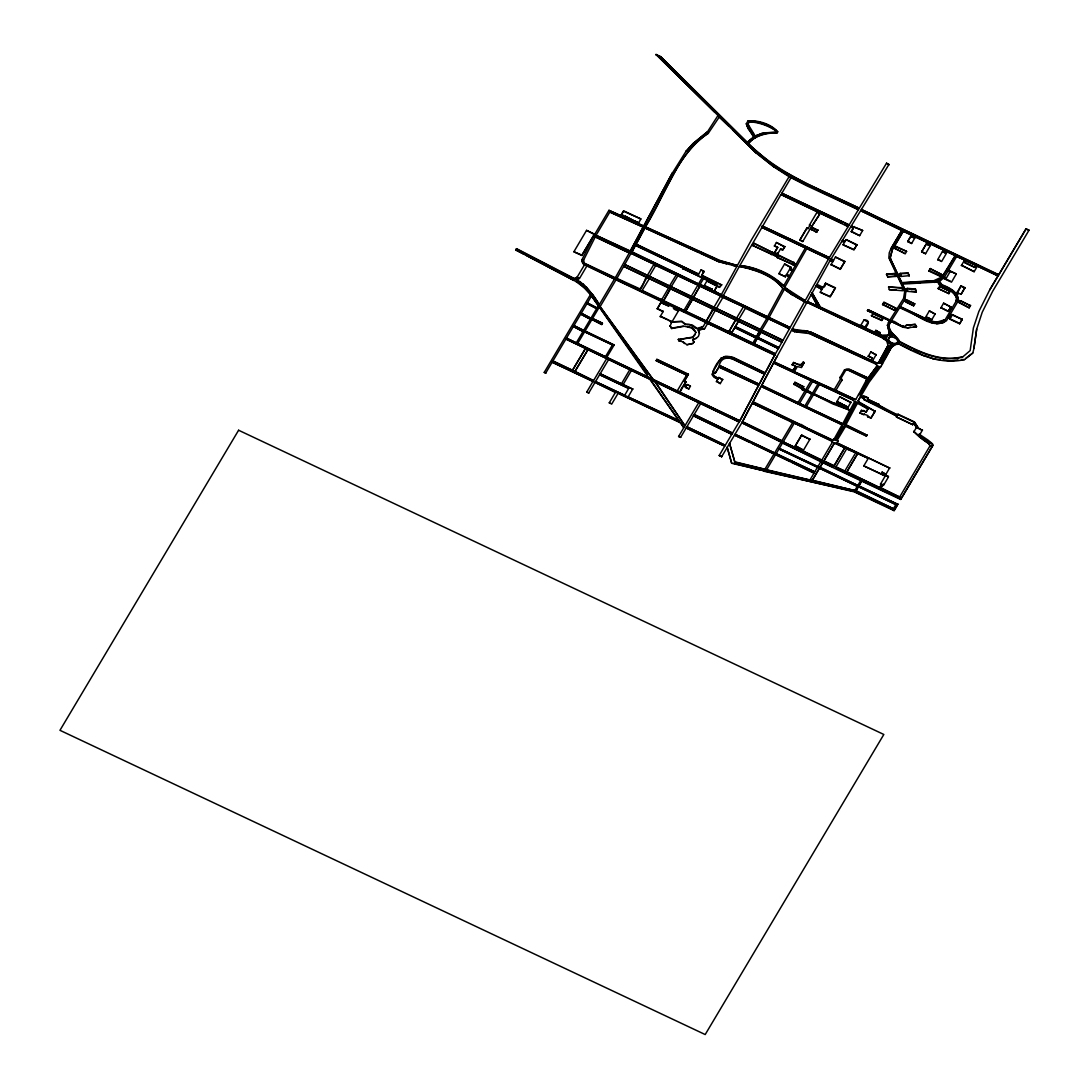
<?xml version="1.0" encoding="UTF-8"?>
<svg xmlns="http://www.w3.org/2000/svg" width="1089" height="1089" viewBox="0 0 1089 1089"><rect width="100%" height="100%" fill="white"/><g stroke="black" fill="none" stroke-linecap="round" stroke-linejoin="round"><path stroke-width="1.5" d="M774.633 355.218L584.48 264.831C582.397 264.491 580.301 257.78 583.609 259.999L583.677 262.585L585.024 263.919L775.395 353.857L642.156 290.423L649.153 278.934M889.427 258.583L903.271 286.911L904.619 291.457L888.869 257.753L889.25 252.784L891.02 248.564L901.91 230.255L903.23 231.344L892.34 249.653L890.135 258.025L901.896 282.977L935.71 280.839L940.937 278.444L955.271 255.588L942.611 276.987M890.135 258.025L892.49 249.258L903.394 230.95M956.51 298.726L956.21 301.19L956.659 298.332C954.822 290.613 946.504 288.122 940.175 285.195L937.248 281.302L940.011 285.59C946.559 287.55 954.876 292.573 956.659 298.332M976.697 329.109L973.947 348.276L976.697 329.109L982.237 312.23L992.596 291.389L1029.037 230.174L1026.083 228.785L998.599 275.081L861.345 209.456L998.749 274.687M974.151 271.692L961.492 265.253L974.151 271.692L977.405 266.097L998.041 275.898L989.642 290.001L978.848 311.481L973.389 327.939L970.163 350.604L962.499 357.11C940.052 362.76 918.68 352.006 899.419 341.796C895.92 335.78 884.459 329.423 891.006 321.296L903.407 327.285L891.006 321.296M888.923 326.482L889.4 323.991M755.943 337.985L734.735 327.53L731.563 332.989L738.437 321.459L738.927 318.914M646.839 277.818L639.842 289.32C643.898 287.823 645.273 272.441 649.153 276.62L655.918 265.117L653.972 264.191L647.206 275.694M899.5 342.286L899.65 341.578C897.2 335.711 889.305 333.357 889.087 326.087M890.571 332.676L889.904 335.453L881.164 335.684L807.439 301.53L817.58 306.227L811.332 294.37L816.941 304.389M962.499 357.11L962.662 356.716C940.215 362.365 918.844 351.611 899.568 341.402L897.554 342.422A4.928 3.117 21.5 0 1 889.563 341.878A4.928 3.117 21.5 0 1 892.027 337.046A4.928 3.117 21.5 0 1 897.554 342.422L898.275 343.675C918.49 354.66 940.978 365.101 964.568 359.574L972.776 353.013L974.111 347.881M671.192 286.638L663.637 300.646L670.661 288.708L623.684 266.329L781.929 342.177L672.117 289.402M703.303 326.455L697.219 328.388L692.046 324.876L685.485 324.168L681.796 321.255L671.981 321.868L681.646 321.65L685.321 324.563L689.283 324.481L697.069 328.783L699.465 328.579L703.303 326.455L714.016 307.044M911.874 350.086L898.425 343.294L892.953 345.907L886.133 339.033L886.814 336.746L880.96 336.174L881.314 335.289L888.011 335.249L889.441 332.853L887.494 324.998L889.291 333.248L888.011 335.249M759.618 331.546L756.351 337.032L760.367 329.123M719.162 295.228L699.955 286.094L685.675 311.141L692.699 299.203L691.011 298.4L683.239 311.604M699.424 333.329L698.158 330.307L704.556 328.633L698.321 329.913L699.424 333.329L698.417 336.351L696.252 338.352L693.244 339.142L692.699 340.04L693.979 341.905L692.699 340.04M761.02 332.213L757.753 337.685L761.851 329.831M716.48 308.228L708.925 321.745M694.129 341.51L693.08 343.403L686.887 344.737L682.953 341.755L679.032 340.939L678.324 339.577L692.645 337.481L695.925 332.472L693.924 329.082L691.188 327.408L695.925 332.472M887.331 325.393L889.209 321.214L888.311 322.712M728.133 333.03L736.654 317.825M902.454 284.106L904.959 289.211L907.246 289.388L907.219 288.367L915.441 289.007L916.04 292.043L907.818 291.403L905.354 289.892L905.626 292.111L902.454 284.106L933.518 282.228C936.009 283.371 946.042 277.014 938.895 280.676L941.944 284.719C948.614 287.251 960.634 292.805 957.694 301.884L959.872 302.184L957.776 301.653M619.587 393.987L680.856 422.872L683.797 427.732L590.497 294.643L584.888 288.177L575.836 281.411L515.818 249.98L516.594 248.673L574.801 278.77C585.188 284.597 594.553 295.636 600.107 306.662L655.319 382.416L684.954 425.785L656.436 383.423M515.655 250.375L516.594 248.673M573.889 251.763L581.934 255.098L593.396 235.986L581.785 255.493L573.889 251.763L586.549 230.364L594.73 234.217L581.975 259.699L583.445 260.394L596.051 235.319L609.826 212.028L641.639 226.444M586.549 230.364L594.567 234.611L608.955 210.327L643.722 226.076L672.294 173.042L629.306 252.92L593.396 235.986M858.363 209.646L806.513 185.661L789.144 176.704L773.911 166.93L756.011 152.923L656.082 54.45L660.519 56.546L747.326 142.332C751.151 138.861 757.767 133.675 764.478 133.13C767.568 131.456 776.239 135.335 776.362 130.68C768.494 125.589 758.734 120.933 749.218 121.954L747.993 124.146L749.109 127.917L755.072 136.438L761.96 133.294L776.552 131.81M748.538 143.503C754.636 135.662 766.738 132.722 777.124 132.858C767.949 132.245 755.126 134.505 748.538 143.503C779.003 174.689 820.997 189.432 859.235 208.19L806.5 183.796L781.739 170.36L769.869 162.397L751.56 146.961L737.621 133.552L660.519 56.546M573.862 280.472L526.259 255.384M614.577 279.015L587.107 265.593L579.443 278.593L577.143 277.042L575.115 278.376L576.979 277.423L585.024 263.919L583.377 261.455M581.934 260.884L584.48 264.831M575.836 281.411L579.484 283.031M577.129 278.716C574.08 281.057 583.581 276.429 576.966 279.111M593.791 236.177L629.306 252.92M579.716 281.888L576.585 279.614M544.241 372.37L545.712 373.064L544.241 372.37L590.66 294.261L580.491 284.106M608.955 210.327L643.722 226.076M609.826 212.028L643.15 227.125L630.136 251.382L596.051 235.319L630.286 250.987M583.051 284.379L579.865 281.493M586.277 287.469L583.214 283.984M621.315 214.819L623.616 210.817L640.877 218.957L623.452 211.212L621.315 214.819L623.398 215.799L621.465 214.424M591.572 295.895L545.712 373.064M622.826 216.616L623.548 215.404M592.362 294.697L586.427 287.074M624.324 217.283L625.032 216.098L635.01 221.271L625.032 216.098M576.312 342.79L598.46 305.587L592.552 297.283M577.687 343.443L599.413 306.948L647.302 374.439M583.622 330.634L573.903 325.584L614.196 345.05L585.011 331.287M572.515 370.246L585.569 348.317L572.515 370.246L552.831 360.963L593.546 380.633L606.6 358.703M574.978 371.417L588.046 349.474L574.978 371.417L593.546 380.633M634.547 221.925L635.159 220.876M636.03 222.592L636.643 221.584L638.576 222.959L636.643 221.584M668.183 303.954L616.211 279.614L631.035 253.274L652.447 263.47M616.946 278.416L639.992 288.925M601.781 324.522L591.98 319.445L601.781 324.522L602.462 323.229L592.525 318.533L602.462 323.229M761.701 330.226L768.575 318.764L789.416 328.687L631.035 253.274M697.45 251.75L644.811 227.914L630.885 253.655M748.293 268.18L739.322 266.41L723.246 295.718L790.11 327.571L631.77 252.158L632.546 250.715M632.396 251.11L636.112 244.195L698.634 274.129L636.071 244.167M644.811 227.914L718.971 261.823L736.872 266.342M645.369 226.852L719.584 260.788L737.389 265.525L719.747 260.394L645.369 226.852C665.42 195.462 675.929 154.897 708.367 133.021L708.218 133.416C692.808 143.421 682.313 158.3 673.723 174.186L635.962 244.589M586.767 392.04L588.727 392.966L586.767 392.04L592.988 381.436L552.123 362.174L680.856 422.872M594.812 382.756L588.727 392.966M651.154 380.483L679.128 420.98L595.52 381.558L624.664 395.307L628.68 388.405L599.549 374.67L627.155 387.684M707.551 131.701L693.067 143.476L686.152 151.221L692.917 143.871L707.551 131.701L717.801 115.788M605.525 356.566L612.467 344.914L584.63 331.791L612.467 344.914M606.872 357.206L614.346 344.655M608.574 359.629L595.52 381.558M655.918 265.103L653.822 264.586L696.456 284.42M719.284 117.136L728.527 125.834M617.899 393.646L611.65 404.155L609.336 402.603M615.435 392.489L596.432 383.069M629.864 369.661L565.899 339.033L739.172 421.96L656.966 382.729M631.525 370.451L650.324 379.312M657.239 308.827L661.867 300.932L657.239 308.827L663.16 311.617L657.402 308.432M661.717 301.326L661.826 299.325L663.786 300.251M662.166 303.15L668.741 305.778L669.313 304.947L668.578 306.172L662.166 303.15L663.065 301.503M669.572 285.876L676.296 274.823M668.455 320.248L671.083 321.01L671.396 322.902L670.933 321.405L660.288 316.327L667.244 319.336M631.688 370.056L623.112 384.58L632.75 389.127L600.162 373.758L621.451 383.791L630.014 369.266M677.753 275.98L671.028 287.033M716.576 284.91L682.694 268.452L716.739 284.515L716.072 285.754L706.924 280.976L716.235 285.372L716.739 284.515M635.568 245.093L683.062 267.962L635.418 245.488M673.642 308.092C687.118 312.597 670.13 310.46 674.363 306.894L704.406 321.241M755.072 137.963L748.048 128.597L746.36 123.656M674.363 306.894L673.492 308.486M747.966 120.947C756.869 120.688 770.767 124.323 777.655 131.96C771.774 124.146 757.862 119.926 747.966 120.947L746.196 124.051M746.823 125.562L753.67 137.173M747.993 124.146L755.235 136.043M749.218 121.954C757.359 121.873 768.711 125.575 776.198 131.075L776.403 132.191M649.098 377.584L566.43 338.135L739.826 420.858L774.442 355.558L829.274 257.603L762.246 226.008L829.274 257.603M656.15 360.65L686.737 375.065L656.15 360.65L656.844 359.356L688.411 374.235L684.328 381.232L685.798 381.926L684.328 381.232M656.844 359.356L688.262 374.63M671.627 328.538L670.198 325.91L671.627 328.538L684.314 326.264L691.025 327.803M653.509 380.156L600.107 306.662L616.36 279.22M683.987 310.351L685.825 310.746M701.112 269.841L703.916 271.624L701.112 269.841L698.634 274.129M691.011 298.4L692.713 299.203M701.738 275.136L721.585 284.964L701.588 275.531L704.066 271.229M756.801 135.199L758.38 135.662M703.494 278.73L699.968 284.637L631.933 251.763M702.01 278.035L698.498 283.93M678.324 339.577L692.795 337.086L695.081 334.813M693.189 297.596L699.968 286.08M679.032 340.939L678.474 339.183M680.979 340.83L679.182 340.544M687.418 326.55L689.977 326.986M756.011 152.923L733.06 130.285M704.27 285.563L712.124 289.266L704.27 285.563L706.924 280.976M682.953 341.755L684.423 343.58M718.971 261.823L700.554 253.124M686.887 344.737L693.08 343.403M693.244 339.142L696.252 338.352M717.256 285.903L714.03 291.335L717.256 285.903L719.652 287.033L717.093 286.298M677.235 390.883L686.887 374.67M706.448 321.037L713.322 309.494M721.735 284.569L720.033 286.53L721.585 284.964M707.796 323.324L773.258 354.102M683.838 385.111C673.451 405.122 685.063 377.611 685.403 387.303L688.861 388.936L690.44 386.146L686.982 384.512L686.356 385.71L684.164 384.689L685.961 381.545M720.482 296.331L741.922 306.077M685.403 387.303L688.861 388.936M686.356 385.71L684.314 384.294M686.982 384.512L690.44 386.146M773.911 166.93L756.161 152.528M739.322 266.41C754.323 269.636 772.727 275.19 782.923 288.571C776.171 277.981 761.279 271.338 749.627 268.874M739.839 265.58C755.643 266.805 771.965 274.305 783.658 285.781C772.292 275.871 756.065 267.186 739.839 265.58L781.004 194.509L842.273 223.408M771.733 254.295L752.39 245.256L777.206 256.881L773.258 254.54M753.642 243.146L772.727 252.607L753.642 243.146L752.24 245.638M678.597 436.458L680.571 437.383L678.597 436.458L698.621 402.835M686.124 427.936L724.716 446.122M781.004 194.509L848.14 226.635L845.282 224.824M781.861 193.202L849.161 224.933L781.861 193.202L791.267 177.248L856.839 208.925M789.144 176.704L791.118 177.643M712.056 373.922L713.799 376.495L717.91 379.108L714.493 377.502L712.274 375.038L713.295 371.717M700.595 403.76L680.571 437.383M728.895 331.737L735.933 319.798L738.437 321.459M713.009 374.357L714.234 372.166L715.459 372.751L719.039 366.748L758.57 385.383L718.876 367.143L715.31 373.146L714.071 372.561L713.009 374.357L714.438 376.603L718.304 378.428L718.808 377.461L722.592 379.721L718.808 377.461M720.877 358.472L725.22 356.348L733.387 357.464L765.227 372.942L733.224 357.859C722.66 352.564 716.018 363.086 712.846 371.975M714.438 376.603L713.159 373.963M719.284 365.4L759.237 384.24L719.284 365.4C720.578 358.73 726.309 356.593 732.516 359.057L764.573 374.167L732.666 358.662L727.479 357.655L724.988 358.363M734.735 327.53L778.363 348.562L757.372 338.203L754.146 343.756L757.372 338.203M735.279 326.618L778.866 347.65L735.279 326.618L738.587 321.064M743.215 307.166L736.491 318.219M722.742 379.326L720.278 383.6L716.494 381.354M745.502 308.241L766.942 318.464M718.304 378.428L714.588 376.209M720.278 383.6L717.801 381.967M777.546 247.72L774.456 245.787L777.696 247.326L774.742 252.43M771.475 254.717L771.883 253.9M776.416 242.493L784.652 246.835L776.416 242.493L774.293 246.182M772.428 253.124L793.949 262.708L778.322 254.88L777.914 255.711L772.428 253.124L772.877 252.226M774.565 253.669L775.395 252.267M776.294 254.486L777.124 253.084L777.696 253.819L777.124 253.084M776.92 257.372L795.283 265.566L776.92 257.372L777.369 256.487M784.801 246.441L782.841 249.749L780.5 249.109L782.678 250.143L784.652 246.835M778.894 273.693L785.305 276.715L778.894 273.693L784.584 263.987L790.845 267.418L784.584 263.987M753.03 342.749L756.093 337.59M767.759 316.45L783.073 288.177M769.229 317.158L784.556 288.884C784.72 291.689 828.457 314.871 794.317 295.786M799.789 240.138L807.085 227.737L808.024 228.649L806.935 228.132L799.789 240.138L802.743 241.54L810.393 228.554L816.519 232.338L817.771 230.228L811.223 227.165L817.771 230.228M786.217 275.054L788.872 276.769L786.217 275.054L785.305 276.715M786.598 274.537L789.402 275.857L786.598 274.537L789.716 269.187L792.261 270.848L789.716 269.187M790.097 268.67L792.778 269.949L790.097 268.67L790.995 267.023M793.078 264.055L792.71 264.818M793.609 263.157C799.394 264.981 791.88 264.804 794.112 262.313M784.679 287.401L805.179 300.632L794.017 294.588L784.679 287.401L806.813 248.578L828.538 258.814L761.524 227.22L803.832 247.162M802.743 241.54L799.939 239.743M810.025 225.164L809.481 224.906M784.556 288.884L792.86 295.432M719.189 455.515L721.667 456.686L719.189 455.515L739.989 420.463L758.57 385.383M810.393 228.554L812.285 229.915M816.791 213.444L817.689 211.81M819.581 214.288L811.741 226.43L819.432 214.683L818.982 214.016L819.432 214.683M805.179 248.265L783.495 286.176M813.102 228.527L813.497 227.751M819.568 213.158L818.833 214.41M739.826 420.858L653.672 379.762M816.519 232.338L817.934 229.833M786.843 419.442L752.254 403.134L742.303 422.015L721.667 456.686M752.254 403.134L792.697 422.682L789.852 420.858M760.381 387.793L752.853 402.113L832.786 440.555L833.861 439.507L842.151 424.615L762.654 387.126M761.116 386.404L842.41 425.009M801.531 435.423L809.917 439.371L801.695 435.028L794.494 447.252L742.303 422.015L777.056 356.321L761.619 385.574L842.709 423.812L849.896 410.294L813.592 394.409L832.663 403.869L849.896 410.294M731.685 463.274L727.18 447.266L731.685 463.274L854.116 491.806L894.069 510.646L897.812 504.343L858.853 485.966M774.442 355.558L774.783 354.823M862.257 405.271L868.015 408.919L854.538 401.746L853.436 400.18L773.517 363.113L774.197 361.834L792.996 370.696L795.678 366.203L792.22 364.57L795.678 366.203M773.517 363.113L774.197 361.834M734.898 462.253L729.521 443.346L734.898 462.253L854.851 490.554L893.416 508.74L894.069 510.646L897.976 503.948M791.553 330.144L794.739 331.764L809.699 333.602L876.087 364.216L877.053 366.095L866.204 380.524L877.203 365.7L876.25 363.821L876.958 362.623C881.505 363.44 871.908 362.637 872.602 360.609M794.153 329.531L792.193 329.082L810.57 332.009L876.808 363.018M794.739 331.764L792.656 330.552M793.99 329.926L797.298 330.212M798.89 332.254L805.846 332.322M828.538 258.814L828.212 259.495L886.541 163.173L888.855 164.738L886.541 163.173M830.186 260.421L832.799 261.646L830.186 260.421L889.005 164.344M797.148 330.607L804.431 330.58M835.44 287.795L830.104 296.902L820.248 292.247L830.267 296.507L835.44 287.795L825.571 283.154C825.394 294.847 807.357 278.335 822.985 287.496M833.507 260.448L831.07 258.828L833.507 260.448L835.467 257.031L844.846 261.442L840.218 269.337L831.002 264.532M821.936 289.402L815.92 286.094L821.936 289.402L820.248 292.247M801.763 364.624L797.42 364.325L793.473 362.474L800.401 365.428L803.178 362.133L804.158 362.596L801.327 367.497L797.339 366.585L794.317 371.785L855.641 399.677L858.649 394.477L860.024 394.817L864.448 398.601L860.501 396.736L858.105 400.875L858.922 402.386C883.574 416.311 877.761 412.813 859.071 402.004L858.268 400.48M835.467 257.031L844.683 261.836M841.824 241.295L844.356 242.493L843.063 244.794L853.912 249.912L856.92 244.726L846.071 239.607L844.914 241.69L842.546 240.111L844.914 241.69M822.835 287.891L825.571 283.154M804.267 330.974L808.079 331.097M774.048 362.229L792.996 370.696M843.063 244.794L854.075 249.517L856.92 244.726M846.071 239.607L856.771 245.107M794.317 371.785L834.201 389.671L840.095 379.762L840.177 377.175M809.699 333.602L871.608 361.684M820.18 306.962L812.135 292.927L820.18 306.962L881.314 335.289M872.275 357.982L868.328 356.13L872.275 357.982L870.969 360.323L810.57 332.009M854.048 226.893L862.665 230.473L859.657 235.66L851.271 231.712L853.34 228.091L850.686 226.839L853.34 228.091M862.665 230.473L851.258 226.049L853.899 227.288L854.28 226.512M802.294 389.113L793.827 384.09L801.654 387.779L802.008 389.576L805.043 391.005L802.171 389.181M794.902 382.293L803.628 386.881L794.902 382.293L793.677 384.485M803.178 362.133L804.009 362.991M801.327 367.497L804.158 362.596M840.218 269.337L844.846 261.442M763.811 471.197L854.266 491.411L894.219 510.251M764.9 469.236L774.102 453.773L752.744 443.713M781.303 441.821L741.8 422.723L822.767 462.743L900.698 499.497L932.674 445.782L932.388 444.23L919.715 435.763L919.252 434.184L928.223 440.242L932.552 443.836L932.837 445.387L900.848 499.102L861.889 480.725L855.845 491.016L858.472 486.47L895.893 504.588L778.921 448.967L817.526 467.167L809.889 480.126L766.452 470.04L775.627 454.494L788.994 460.797M859.657 235.66L851.421 231.317M781.956 440.718L742.453 421.62M802.852 388.16L805.588 390.107L802.852 388.16L803.777 386.486M798.21 402.358L811.264 380.442M782.542 443.005L821.147 461.205M783.195 441.93L899.623 497.06L900.848 499.102M799.694 403.053L812.585 381.531M857.764 453.419L846.711 472.122L857.764 453.419L868.192 458.333L831.71 441.943L832.214 440.963L794.317 423.104L832.05 441.358L833.657 438.949M800.919 424.778L753.003 401.718M817.934 384.049L804.88 405.979L761.769 385.179M794.494 447.252L801.695 435.028M819.418 384.757L773.68 362.719M831.71 441.943L832.581 441.889L821.8 460.13L796.127 447.565M803.491 450.179L796.74 446.531L803.491 450.179L810.08 438.976M809.808 429.706L801.082 424.383M860.582 325.665L864.04 319.88C875.924 319.703 857.465 336.515 868.478 321.976M891.02 248.564L901.91 230.255M861.345 325.611L864.789 327.231L861.345 325.611L860.923 326.292L861.494 325.216M867.429 310.651L889.55 320.615L889.904 320.016L867.933 309.657L867.429 310.651L889.55 320.615M867.933 309.657L889.74 320.411L903.557 298.481L904.782 291.076M841.225 377.91L841.77 380.524L841.225 377.91L845.677 370.314L848.413 369.852L867.252 379.203L848.249 370.246L845.677 370.314M844.465 369.974L849.161 369.566L868.056 378.006L849.311 369.171L846.752 369.008L844.465 369.974L840.014 377.57M864.04 319.88L868.314 322.371M833.18 402.876L813.946 393.81L833.031 403.27L837.468 403.72L841.606 405.666L842.478 404.21L836.856 401.555L842.478 404.21M895.907 247.053C892.422 244.807 895.607 248.864 896.233 246.495L906.593 251.382L905.19 253.873L893.565 247.584L895.362 247.952M895.743 247.448L896.233 246.495M864.557 327.503L864.952 326.836M895.879 275.286L897.295 275.231L895.879 275.286L896.124 276.429L887.889 276.974L886.473 274.319L894.859 273.393C894.532 275.816 898.629 274.047 895.403 274.401M871.418 315.715L881.94 320.193L883.41 317.716L881.777 320.588L871.418 315.715L873.378 313.455M839.714 396.75L850.904 402.494L839.714 396.75L836.706 401.95M892.354 263.715L890.285 257.63M833.031 403.27L837.468 403.72M887.889 276.974L886.637 273.924M882.267 318.138L882.648 317.362L882.267 318.138L874.072 314.272L874.453 313.496M857.329 486.402L819.5 468.093L812.108 480.644L822.916 462.349L833.561 467.372M837.305 404.114L841.606 405.666M902.645 289.674L904.414 289.824L902.645 289.674L902.672 290.736L889.305 289.647L888.57 287.006L902.087 287.7C901.529 290.164 906.375 288.667 902.332 288.585M842.437 406.524L850.06 410.117L842.437 406.524L843.471 404.672L848.045 407.3L843.471 404.672M882.566 304.634L883.969 302.143L895.648 308.119L883.819 302.538L882.566 304.634L894.396 310.215L894.94 309.181M895.253 274.796L894.859 273.393M907.682 241.622L910.867 236.136L911.602 236.939L910.717 236.531L907.682 241.622L911.629 243.487L914.814 237.987L913.235 237.252L914.814 237.987M889.305 289.647L896.138 289.797M819.881 467.589L822.916 462.349M834.555 442.815L823.665 461.246L834.555 442.815L844.833 447.674L833.943 466.092L844.833 447.674M912.351 235.673L860.609 210.64L998.041 275.898M874.712 332.213L875.815 330.362L880.089 332.853L875.815 330.362M906.593 251.382L896.084 246.89M875.706 332.662L876.087 332.022L879.381 334.051L876.087 332.022M913.834 236.381L944.531 250.484L943.469 252.389L942.475 251.45L943.632 251.995L944.531 250.484M911.629 243.487L907.831 241.241M900.399 274.523L897.758 274.632L900.399 274.523L900.181 273.366L907.995 272.999L909.329 275.653L901.352 276.415C901.284 273.353 895.185 276.443 900.875 275.463M851.966 399.486L819.568 384.363L806.364 406.673L842.709 423.812M870.832 351.924L876.101 354.878L870.832 351.924L868.178 356.525M877.489 335.494L806.949 302.293L881.437 337.359L886.664 340.898L888.039 345.363L878.864 362.161L879.939 363.005L882.539 363.74L891.374 347.364L894.722 344.968M901.352 276.415L901.039 275.068M843.703 424.274L844.683 424.737L843.703 424.274L855.682 401.814L856.553 402.671M853.436 400.18L852.115 399.091M837.046 442.937L889.645 468.066L837.046 442.937L838.094 441.031L837.019 440.528L845.785 425.949M838.094 441.031L833.507 439.343M854.538 401.746L850.06 410.117M855.641 399.677L835.903 390.366L841.92 380.129M866.885 435.205L845.826 424.805L866.885 435.205L866.34 436.104L845.622 426.33M901.896 282.977L892.504 263.32M881.437 337.359L877.639 335.099M859.684 394.191L866.245 382.607L878.02 366.38L877.203 365.7M860.187 394.436L865.918 384.921L877.965 368.749L879.231 366.489L878.02 366.38M902.182 288.98L902.087 287.7M909.179 276.048L907.995 272.999M883.329 337.236L886.133 339.033L881.124 335.78L883.574 336.909M857.547 403.134L858.309 403.406M864.285 398.996L860.501 396.736L858.105 400.875M894.396 310.215L882.716 304.239M860.337 397.131L861.113 395.688L863.087 396.614L863.618 395.729L868.056 397.825L863.087 396.614M895.321 308.677L896.723 309.33L895.321 308.677L895.811 307.724M865.918 384.921L861.031 393.02M881.586 336.964L884.649 339.292L886.133 339.033M896.315 309.834L894.79 309.575M886.405 335.82L886.65 337.141M886.664 340.898L884.799 338.897M921.621 251.886L926.426 243.691L927.651 244.739L926.263 244.086L921.621 251.886L925.568 253.751L930.36 245.556L929.23 245.025L930.36 245.556M863.931 399.595L877.407 405.489L896.914 416.175L863.931 399.595L864.448 398.601M907.246 289.388L907.219 288.367M878.864 362.161L888.039 345.363M907.559 290.477L907.818 291.403M864.367 413.847L863.863 414.841L859.915 412.99L862.706 413.834M862.733 411.424L861.413 410.335L866.204 411.833L868.178 408.525M879.939 363.005L890.775 343.716L891.605 344.573M888.052 342.763L890.775 343.716M846.657 448.995L854.157 452.071M880.579 363.304L881.559 363.263L891.755 344.178M928.495 243.337L927.651 244.739M867.375 399.105L878.728 404.455L867.375 399.105L868.056 397.825M905.776 302.075L913.671 305.791L904.129 300.618L906.252 301.149M863.25 410.43L866.054 412.227L868.015 408.919M906.538 300.795L904.741 299.489L914.746 303.994L907.001 299.883M879.082 366.884L881.028 366.326L869.158 382.185L860.963 396.083M925.568 253.751L921.77 251.491M882.539 363.74L880.878 366.721M929.911 244.018L929.08 245.42M885.112 358.621L891.374 347.364M894.532 335.698C879.041 333.942 899.664 338.148 890.407 333.071M893.116 345.512L891.224 347.759M916.04 292.043L915.441 289.007M903.407 327.285L907.355 327.912L916.543 326.632L915.223 324.372L906.116 325.325L905.517 326.455C899.609 328.197 892 314.993 889.25 324.386M875.066 411.288L870.955 418.19L867.497 416.57L871.105 417.795L875.216 410.893M903.053 326.523L905.517 326.455M896.955 344.519L898.425 343.294M855.478 453.16L844.737 471.183L835.916 467.018L846.806 448.6M906.116 325.325L915.223 324.372M940.746 275.463L940.27 276.388L928.931 271.038L930.333 268.547L943.387 275.558L941.127 274.959M928.931 271.038L930.333 268.547M907.355 327.912L910.513 327.217M897.54 414.977L888.011 410.961L878.347 404.958L897.54 414.977L898.017 414.174L914.297 421.851L918.258 427.95L922.356 430.346L916.434 427.555L913.739 422.791L916.434 427.555M866.34 436.104L867.035 434.81M946.423 253.315L945.102 252.689L946.423 253.315L941.631 261.51L937.683 259.645L940.46 260.502M932.946 281.098L942.775 276.592M933.518 282.228L936.377 281.969M953.95 254.962L946.001 251.191L944.953 253.084M863.795 465.874L885.303 476.016L863.795 465.874L868.437 458.074M854.266 491.411L860.909 480.263L836.597 468.801M854.851 490.554L812.271 480.249M857.86 485.503L820.031 467.195M938.895 280.676L941.794 285.114C948.573 287.904 958.021 291.879 958.211 300.523M924.901 318.424L929.38 310.896L935.152 314.081L929.38 310.896M925.895 318.886L926.97 317.062L931.748 319.785L935.301 313.686M938.024 288.462L948.873 293.581L938.024 288.462L940.678 285.427L939.998 286.706L939.426 285.971M944.258 277.3L943.305 278.308L951.5 282.16L956.292 273.965L948.437 270.263L956.292 273.965M941.631 279.601L944.326 277.164L946.273 278.076L944.177 277.559M940.978 287.169L941.658 285.89L940.978 287.169L950.125 291.484L941.127 286.775M928.236 321.241L899.691 307.656C914.311 310.855 930.7 330.757 946.436 320.792L957.857 301.49M928.604 320.656L936.826 322.126L945.116 319.69L940.392 321.99L933.028 322.031L900.208 306.676L928.767 320.261M949.948 271.91L948.002 270.998L949.948 271.91L946.11 278.471M931.748 319.785L928.209 317.648M963.289 259.4L955.121 255.983M932.497 323.038L928.386 320.847M896.438 416.978L912.718 424.656L896.438 416.978L898.017 414.174M948.56 310.882C951.813 312.87 948.628 309.072 948.179 311.536L940.923 307.656L946.845 310.447M943.605 303.164L950.847 307.044L943.605 303.164L940.773 308.051M936.69 323.787L943.864 322.494M913.426 350.359L924.507 356.049L926.195 353.952M964.446 260.407L974.519 264.722M881.409 473.416L888.311 476.669L881.409 473.416L882.104 472.109L885.888 474.368L882.104 472.109M964.949 262.748L974.818 267.39L964.949 262.748L966.079 260.72M880.484 484.115L881.409 484.537L880.484 484.115L885.466 475.621M948.927 310.283L950.18 308.051L951.636 308.745L950.016 308.446L948.927 310.283L950.384 310.978L949.077 309.889M950.534 307.452C954.263 308.827 948.887 308.514 951.01 306.649M957.258 292.097L957.612 292.737L961.002 285.794L964.949 287.659L961.043 294.357L959.069 293.431L956.809 294.792M882.526 484.605C875.039 495.686 887.086 480.154 882.376 485M957.095 292.492L961.002 285.794M933.273 359.166L939.861 359.547M951.949 315.47L950.275 314.204L962.281 319.2L959.627 323.787L949.758 319.145L950.221 318.219L948.396 317.362L950.071 318.614M950.602 317.716L948.941 316.463L950.602 317.716L951.568 315.973L949.744 315.116L951.568 315.973M887.957 477.254L888.474 476.274M952.412 314.544L962.131 319.594M958.361 300.128L970.476 305.75L960.757 300.7M961.043 294.357L964.949 287.659M970.626 305.356L969.224 307.847L959.504 302.796M960.253 301.68L958.306 300.292M918.258 427.95L914.297 421.851M975.771 265.784L974.818 267.39M932.837 445.387L930.033 445.959L928.713 443.509C917.728 437.029 908.035 425.826 917.374 434.511M959.627 323.787L962.281 319.2M969.224 307.847L960.92 303.463M919.143 436.566L919.865 435.369M919.089 434.579L919.252 434.184M949.363 361.099L957.952 359.86M928.713 443.509L920.532 437.506M989.642 290.001L1026.083 228.785M930.033 445.959L928.863 443.114M964.568 359.574L961.342 359.52M972.776 353.013L965.889 358.24M1029.037 230.174L1025.933 229.18M670.048 326.305L671.545 322.507M881.164 335.684L883.179 337.631M858.486 394.871L866.354 380.129M759.387 383.845L764.723 373.786M765.376 372.547L774.592 355.164M844.683 424.737L856.716 402.277M845.663 425.2L857.696 402.739M776.906 356.716L830.335 260.026M629.551 252.376L615.108 278.117L617.095 278.022M575.264 277.981L574.638 279.165L516.445 249.068M638.576 222.959L640.877 218.957M672.144 173.437L686.301 150.827M661.676 299.72L668.7 287.768M682.531 268.847L683.225 267.567M660.125 316.722L663.324 311.223M609.187 402.998L615.584 392.094M777.124 132.858L777.805 131.565M671.981 321.868L678.706 310.433M632.913 388.732L628.108 396.927L679.291 420.585M701.588 275.531L703.916 271.624M719.502 287.428L720.197 286.135M789.294 176.323L751.247 240.233L721.272 294.792L714.193 290.94M713.867 307.438L720.632 295.936M716.331 308.609L723.096 297.106M704.406 329.028L707.945 322.929M684.477 380.837L688.411 374.235M684.164 384.689L685.798 381.926M774.892 252.035L777.696 247.326M777.696 253.819L780.663 248.714M777.914 255.711L778.322 254.88M712.996 371.58L721.041 358.077M809.331 225.3L816.627 212.9M716.331 381.749L718.059 378.713M808.024 228.649L809.876 225.559M811.074 227.56L811.89 226.036M812.081 230.242L812.435 229.52M793.459 263.552L793.949 262.708M830.853 264.926L832.949 261.251M851.271 231.712L853.177 228.486M792.057 364.965L793.473 362.474M792.846 371.09L795.514 366.585M802.008 389.576L802.443 388.719M792.86 422.287L774.66 452.97L735.007 434.266L814.79 471.891L776.185 453.691L794.317 423.104M911.602 236.939L912.5 235.278M913.072 237.647L913.984 235.986M795.977 447.947L796.74 446.531M879.381 334.051L880.252 332.458M841.457 406.061L842.328 404.604M872.452 361.004L876.264 354.483M848.045 407.3L851.054 402.1M937.683 259.645L942.475 251.45M878.319 363.059L879.014 361.766M945.102 252.689L946.001 251.191M821.31 460.81L817.907 466.664L779.302 448.464L897.812 504.343M913.671 305.791L914.896 303.6M859.915 412.99L861.413 410.335M944.095 277.681L956.755 256.296M867.497 416.57L868.015 415.576L864.217 414.242M878.183 405.353L878.877 404.06M961.328 265.648L964.609 260.012M948.873 293.581L950.275 291.09M950.37 307.847L950.847 307.044M944.966 320.084L956.373 300.795M949.758 319.145L950.221 318.219M959.355 303.191L959.872 302.184M859.003 485.571L861.889 480.725M912.718 424.656L913.739 422.791M885.888 474.368L889.795 467.671M881.559 484.156L879.585 487.613L846.874 471.728M913.753 432.061L916.598 427.16M883.451 485.503L888.433 477.009M919.674 434.851L922.506 429.951M930.197 445.564L899.623 497.06L880.702 487.668M896.043 504.193L893.416 508.74L855.995 490.622M712.274 288.871L711.58 290.164L700.104 284.229M738.778 319.308L745.652 307.86M760.217 329.518L767.092 318.07M708.218 133.416L719.448 116.741M747.326 142.332L753.819 136.778M957.776 292.342L955.815 294.016L957.612 292.737M671.777 328.143L683.266 326.087M913.535 326.918L916.543 326.632M886.473 274.319L894.709 273.788M888.052 276.579L896.274 276.034M902.046 282.582L933.11 280.703M909.152 283.317L920.6 282.636M927.134 282.242L933.668 281.847M900.018 273.761L907.845 273.393M907.069 288.762L915.277 289.402M905.109 288.816L907.396 288.993M911.262 291.267L916.189 291.648M888.57 287.006L901.937 288.095M796.277 331.532L799.04 331.859M943.074 359.928L949.513 360.704M934.049 322.902L936.839 323.392M732.421 265.308L735.388 266.002M735.048 461.859L766.602 469.645M733.442 463.274L763.961 470.802M720.605 261.891L726.486 263.783M924.67 355.667L933.423 358.771M901.719 325.584L903.217 326.128M807.915 331.492L810.407 332.404M655.918 54.845L660.37 56.941M901.76 230.65L903.23 231.344M894.981 248.605L903.856 252.784M930.183 268.942L941.522 274.292M929.08 270.644L942.693 276.851M943.455 277.913L950.289 281.125M960.852 286.189L964.8 288.054M813.714 230.541L816.682 231.943M949.921 318.75L959.777 323.392M832.336 265.158L840.381 268.942M825.421 283.548L835.29 288.19M901.569 325.979L891.21 321.092L905.041 299.176L905.776 291.716M699.805 286.475L697.886 285.1L691.12 296.603L693.339 297.202M729.058 331.342L731.713 332.594M585.174 263.538L615.258 277.722L599.386 304.512L592.525 294.302M897.867 414.569L914.147 422.246M847.256 426.643L866.504 435.709M809.957 429.311L832.935 440.16M683.674 385.506L685.866 386.541M823.815 460.851L834.092 465.697M749.695 442.27L734.449 435.083L814.082 473.089L791.962 462.199M687.608 428.63L723.232 445.428M515.818 249.98L523.278 253.832M774.075 166.535L787.919 175.424M656.082 54.45L714.384 111.881M915.059 324.767L916.394 327.027M895.716 275.68L896.124 276.429M900.181 273.366L900.562 274.129M894.614 337.263A4.928 3.117 21.5 0 1 897.39 342.49A4.928 3.117 21.5 0 1 890.326 342A4.928 3.117 21.5 0 1 890.012 336.95M573.372 326.482L583.091 331.532L573.372 326.482M580.723 314.122L590.442 319.186L580.723 314.122M581.254 313.224L590.987 318.274L581.254 313.224M587.012 303.559L596.731 308.623L587.012 303.559M587.366 302.96L597.085 308.01L587.366 302.96M624.718 264.504L782.95 340.353L624.718 264.504M686.846 426.725L725.274 445.319L686.846 426.725M693.394 415.726L731.822 434.307L693.394 415.726M694.115 414.514L732.543 433.109L694.115 414.514M806.69 391.305L811.877 394.232L806.69 391.305M807.221 390.407L812.421 393.333L807.221 390.407M835.004 439.575L843.063 426.044L844.098 426.52L835.876 440.46L835.004 439.575M238.6 430.237L59.963 730.311L705.196 1034.55L883.832 734.476L238.6 430.237"/></g></svg>
